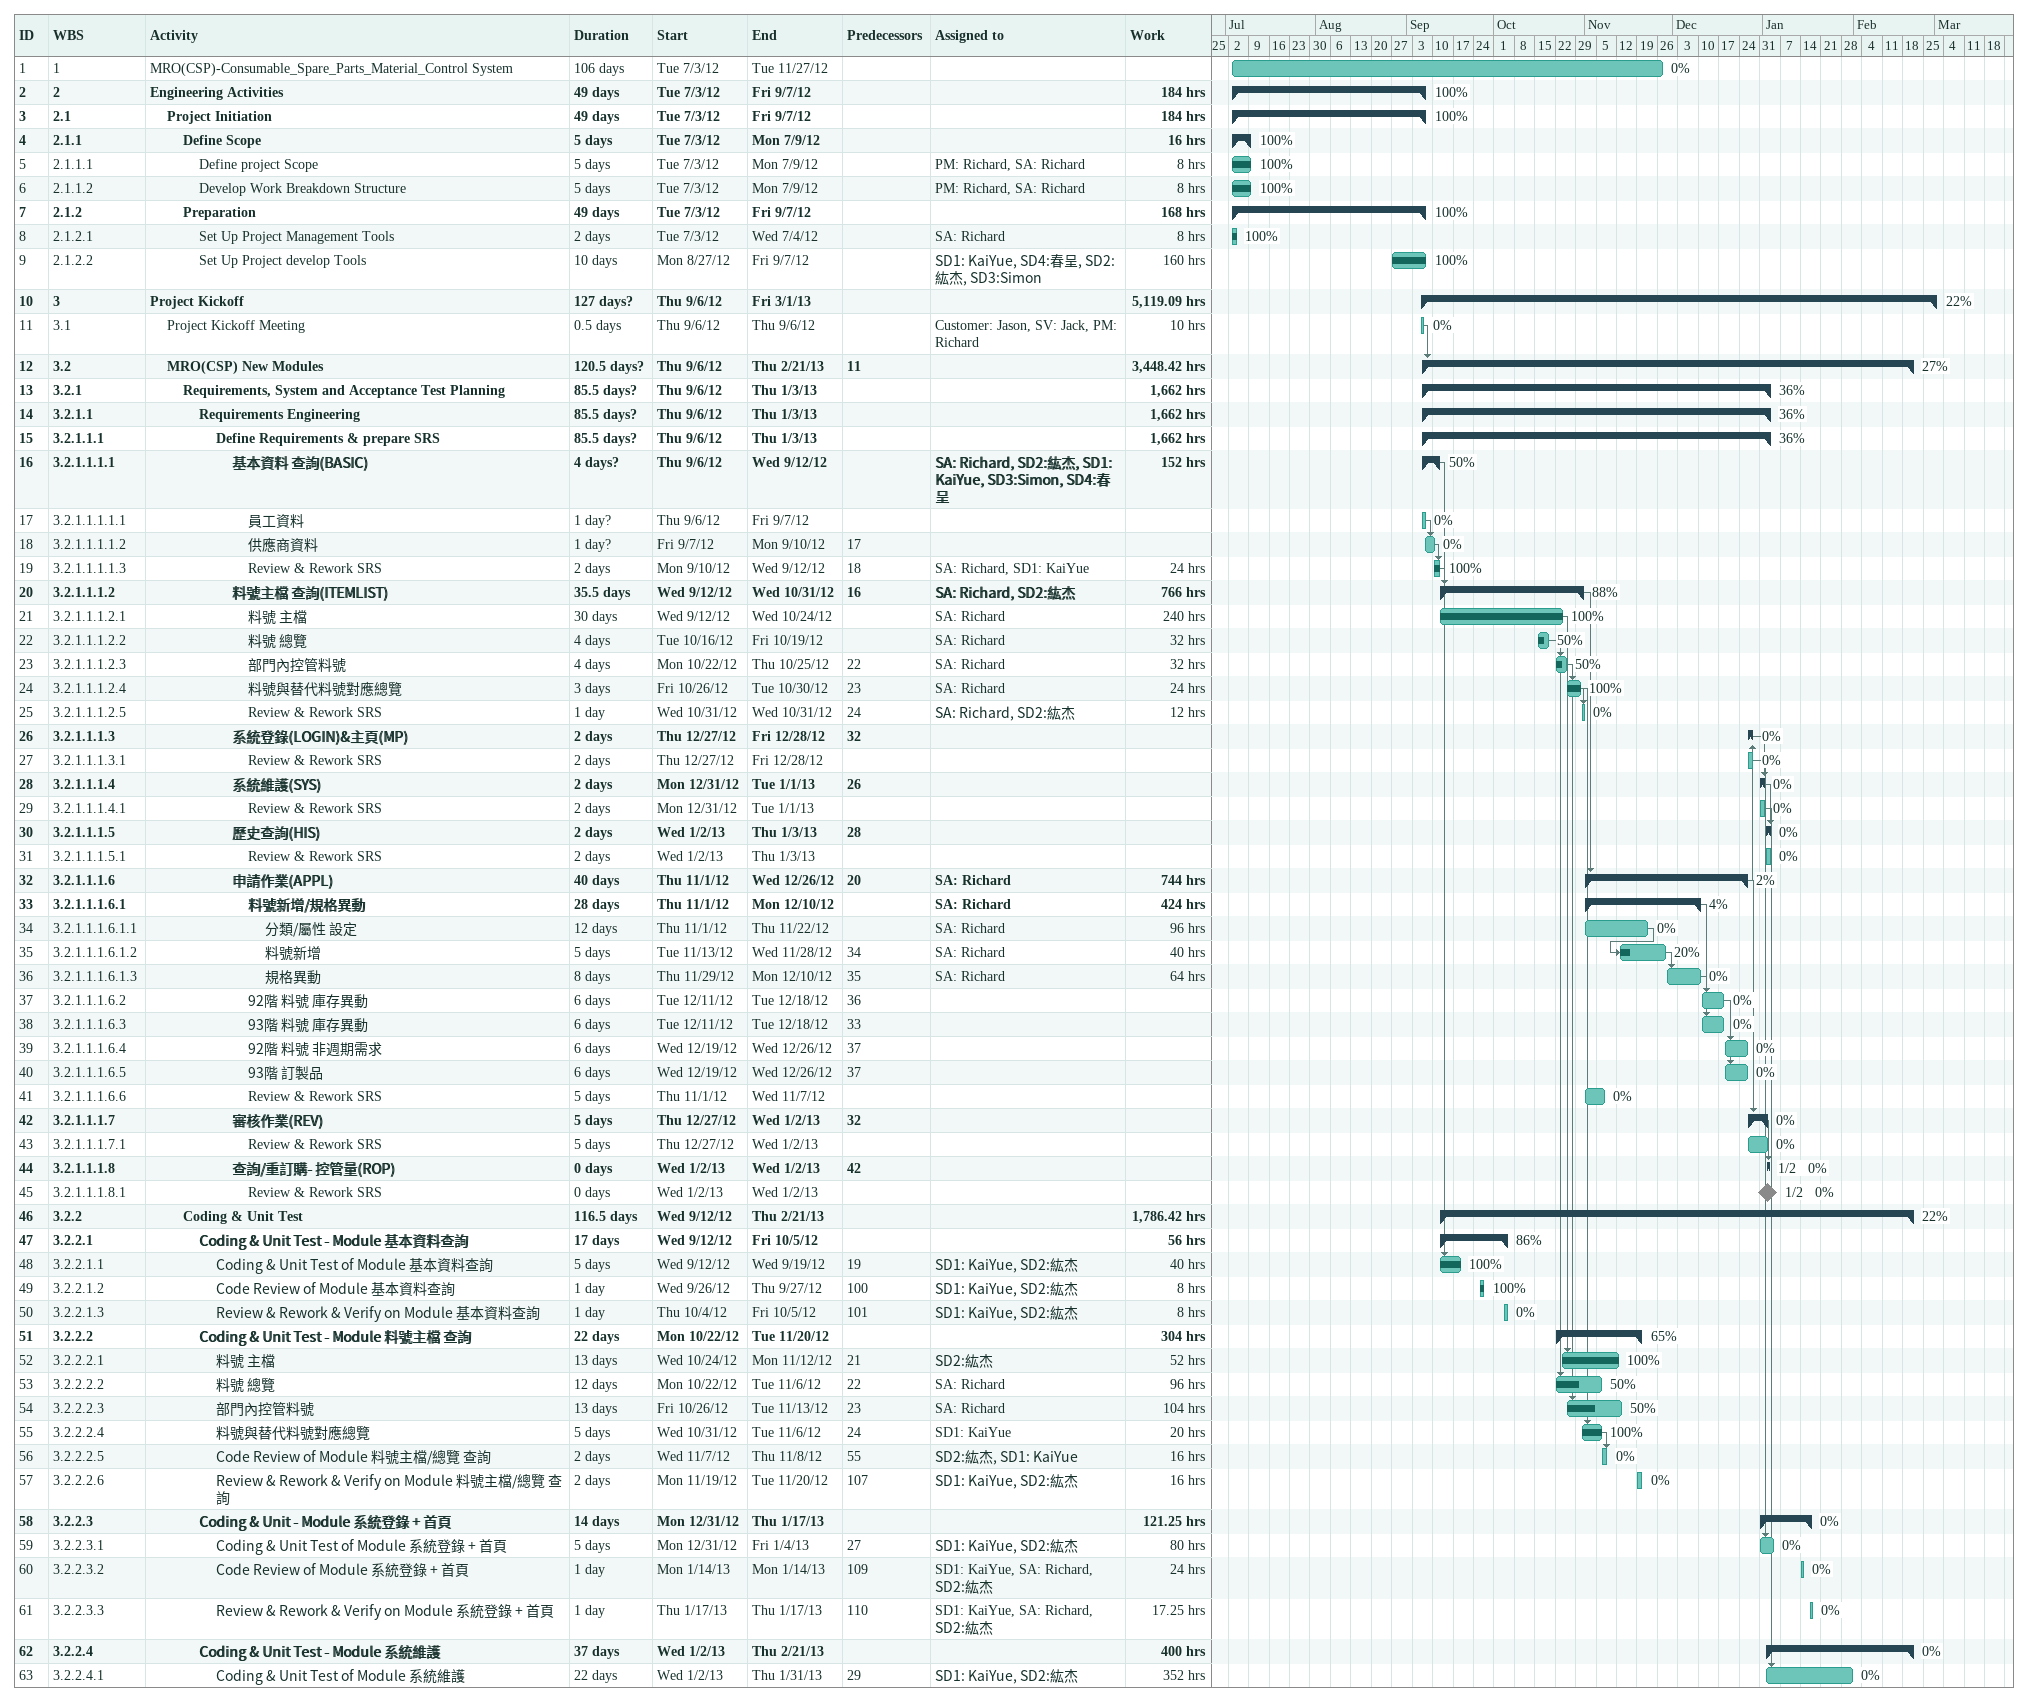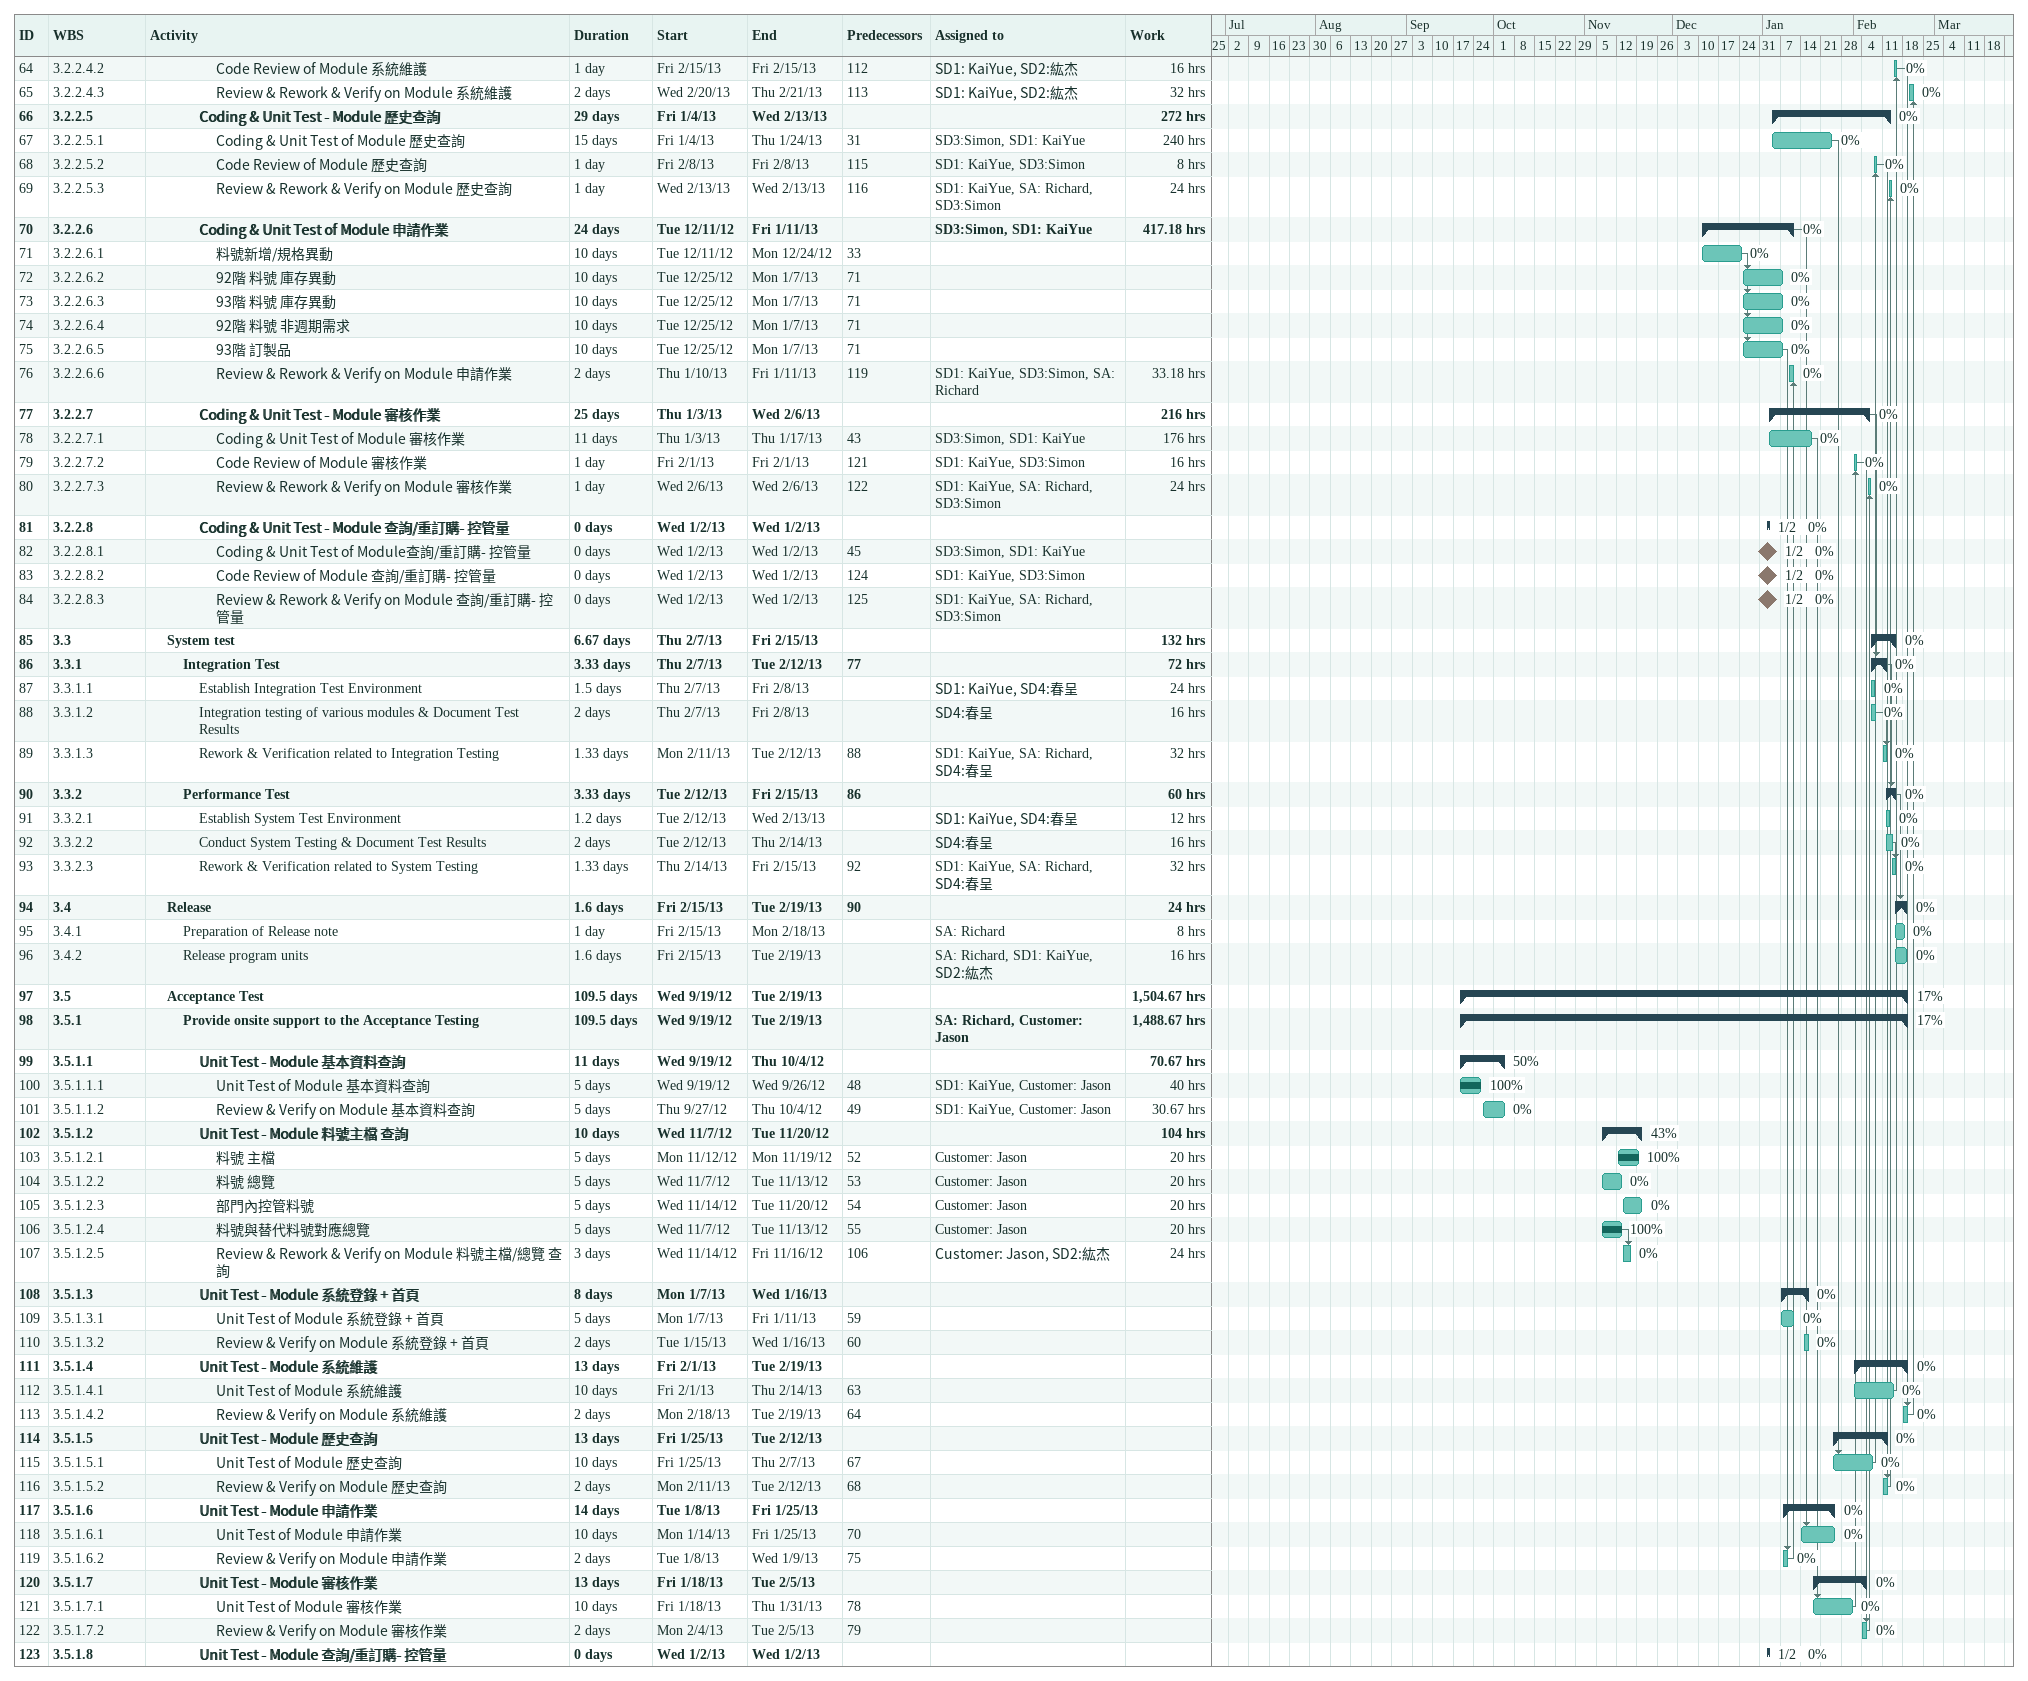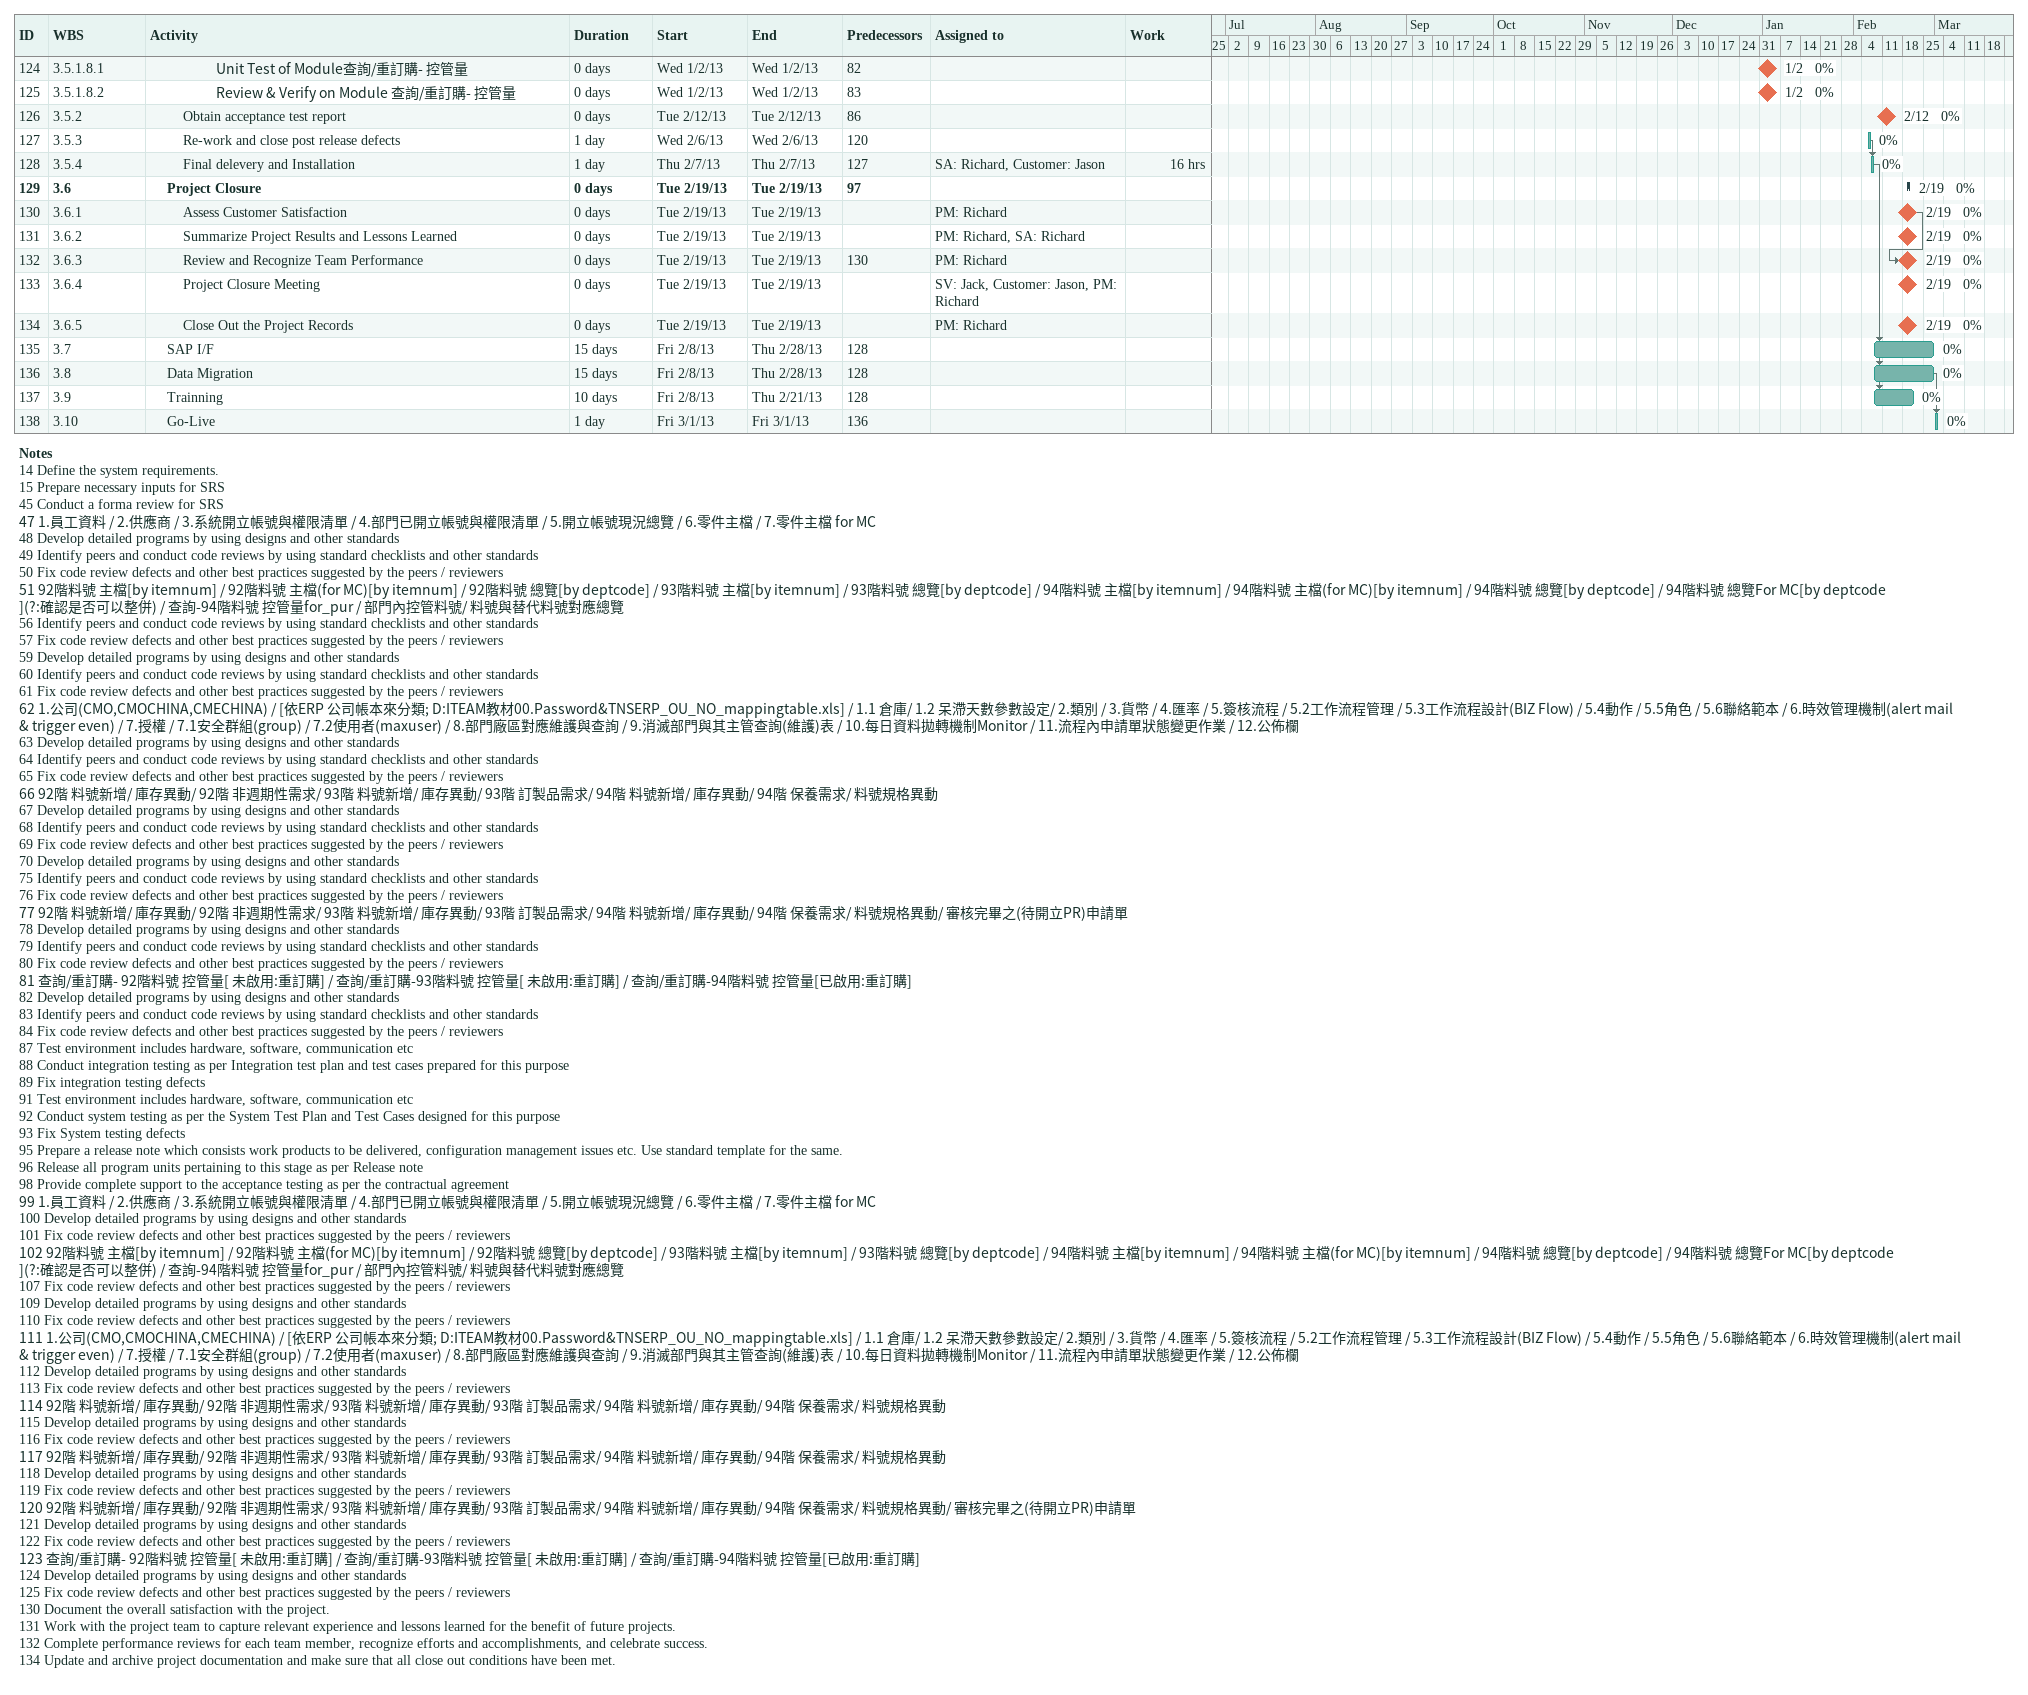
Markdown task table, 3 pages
| ID | WBS | Task | Duration | Start | Finish | Predecessors | Resources | % complete | Work (h) |
|---|---|---|---|---|---|---|---|---|---|
| 1 | 1 | MRO(CSP)-Consumable_Spare_Parts_Material_Control System | 106d | 2012-07-03 | 2012-11-27 |  |  | 0 |  |
| 2 | 2 | **Engineering Activities** | 49d | 2012-07-03 | 2012-09-07 |  |  | 100 | 184 |
| 3 | 2.1 | **Project Initiation** | 49d | 2012-07-03 | 2012-09-07 |  |  | 100 | 184 |
| 4 | 2.1.1 | **Define Scope** | 5d | 2012-07-03 | 2012-07-09 |  |  | 100 | 16 |
| 5 | 2.1.1.1 | Define project Scope | 5d | 2012-07-03 | 2012-07-09 |  | PM: Richard, SA: Richard | 100 | 8 |
| 6 | 2.1.1.2 | Develop Work Breakdown Structure | 5d | 2012-07-03 | 2012-07-09 |  | PM: Richard, SA: Richard | 100 | 8 |
| 7 | 2.1.2 | **Preparation** | 49d | 2012-07-03 | 2012-09-07 |  |  | 100 | 168 |
| 8 | 2.1.2.1 | Set Up Project Management Tools | 2d | 2012-07-03 | 2012-07-04 |  | SA: Richard | 100 | 8 |
| 9 | 2.1.2.2 | Set Up Project develop Tools | 10d | 2012-08-27 | 2012-09-07 |  | SD1: KaiYue, SD4:春呈, SD2:紘杰, SD3:Simon | 100 | 160 |
| 10 | 3 | **Project Kickoff** | 127d? | 2012-09-06 | 2013-03-01 |  |  | 22 | 5119.09 |
| 11 | 3.1 | Project Kickoff Meeting | 0.5d | 2012-09-06 | 2012-09-06 |  | Customer: Jason, SV: Jack, PM: Richard | 0 | 10 |
| 12 | 3.2 | **MRO(CSP) New Modules** | 120.5d? | 2012-09-06 | 2013-02-21 | 11 |  | 27 | 3448.42 |
| 13 | 3.2.1 | **Requirements, System and Acceptance Test Planning** | 85.5d? | 2012-09-06 | 2013-01-03 |  |  | 36 | 1662 |
| 14 | 3.2.1.1 | **Requirements Engineering** | 85.5d? | 2012-09-06 | 2013-01-03 |  |  | 36 | 1662 |
| 15 | 3.2.1.1.1 | **Define Requirements & prepare SRS** | 85.5d? | 2012-09-06 | 2013-01-03 |  |  | 36 | 1662 |
| 16 | 3.2.1.1.1.1 | **基本資料 查詢(BASIC)** | 4d? | 2012-09-06 | 2012-09-12 |  | SA: Richard, SD2:紘杰, SD1: KaiYue, SD3:Simon, SD4:春呈 | 50 | 152 |
| 17 | 3.2.1.1.1.1.1 | 員工資料 | 1d? | 2012-09-06 | 2012-09-07 |  |  | 0 |  |
| 18 | 3.2.1.1.1.1.2 | 供應商資料 | 1d? | 2012-09-07 | 2012-09-10 | 17 |  | 0 |  |
| 19 | 3.2.1.1.1.1.3 | Review & Rework SRS | 2d | 2012-09-10 | 2012-09-12 | 18 | SA: Richard, SD1: KaiYue | 100 | 24 |
| 20 | 3.2.1.1.1.2 | **料號主檔 查詢(ITEMLIST)** | 35.5d | 2012-09-12 | 2012-10-31 | 16 | SA: Richard, SD2:紘杰 | 88 | 766 |
| 21 | 3.2.1.1.1.2.1 | 料號 主檔 | 30d | 2012-09-12 | 2012-10-24 |  | SA: Richard | 100 | 240 |
| 22 | 3.2.1.1.1.2.2 | 料號 總覽 | 4d | 2012-10-16 | 2012-10-19 |  | SA: Richard | 50 | 32 |
| 23 | 3.2.1.1.1.2.3 | 部門內控管料號 | 4d | 2012-10-22 | 2012-10-25 | 22 | SA: Richard | 50 | 32 |
| 24 | 3.2.1.1.1.2.4 | 料號與替代料號對應總覽 | 3d | 2012-10-26 | 2012-10-30 | 23 | SA: Richard | 100 | 24 |
| 25 | 3.2.1.1.1.2.5 | Review & Rework SRS | 1d | 2012-10-31 | 2012-10-31 | 24 | SA: Richard, SD2:紘杰 | 0 | 12 |
| 26 | 3.2.1.1.1.3 | **系統登錄(LOGIN)&主頁(MP)** | 2d | 2012-12-27 | 2012-12-28 | 32 |  | 0 |  |
| 27 | 3.2.1.1.1.3.1 | Review & Rework SRS | 2d | 2012-12-27 | 2012-12-28 |  |  | 0 |  |
| 28 | 3.2.1.1.1.4 | **系統維護(SYS)** | 2d | 2012-12-31 | 2013-01-01 | 26 |  | 0 |  |
| 29 | 3.2.1.1.1.4.1 | Review & Rework SRS | 2d | 2012-12-31 | 2013-01-01 |  |  | 0 |  |
| 30 | 3.2.1.1.1.5 | **歷史查詢(HIS)** | 2d | 2013-01-02 | 2013-01-03 | 28 |  | 0 |  |
| 31 | 3.2.1.1.1.5.1 | Review & Rework SRS | 2d | 2013-01-02 | 2013-01-03 |  |  | 0 |  |
| 32 | 3.2.1.1.1.6 | **申請作業(APPL)** | 40d | 2012-11-01 | 2012-12-26 | 20 | SA: Richard | 2 | 744 |
| 33 | 3.2.1.1.1.6.1 | **料號新增/規格異動** | 28d | 2012-11-01 | 2012-12-10 |  | SA: Richard | 4 | 424 |
| 34 | 3.2.1.1.1.6.1.1 | 分類/屬性 設定 | 12d | 2012-11-01 | 2012-11-22 |  | SA: Richard | 0 | 96 |
| 35 | 3.2.1.1.1.6.1.2 | 料號新增 | 5d | 2012-11-13 | 2012-11-28 | 34 | SA: Richard | 20 | 40 |
| 36 | 3.2.1.1.1.6.1.3 | 規格異動 | 8d | 2012-11-29 | 2012-12-10 | 35 | SA: Richard | 0 | 64 |
| 37 | 3.2.1.1.1.6.2 | 92階 料號 庫存異動 | 6d | 2012-12-11 | 2012-12-18 | 36 |  | 0 |  |
| 38 | 3.2.1.1.1.6.3 | 93階 料號 庫存異動 | 6d | 2012-12-11 | 2012-12-18 | 33 |  | 0 |  |
| 39 | 3.2.1.1.1.6.4 | 92階 料號 非週期需求 | 6d | 2012-12-19 | 2012-12-26 | 37 |  | 0 |  |
| 40 | 3.2.1.1.1.6.5 | 93階 訂製品 | 6d | 2012-12-19 | 2012-12-26 | 37 |  | 0 |  |
| 41 | 3.2.1.1.1.6.6 | Review & Rework SRS | 5d | 2012-11-01 | 2012-11-07 |  |  | 0 |  |
| 42 | 3.2.1.1.1.7 | **審核作業(REV)** | 5d | 2012-12-27 | 2013-01-02 | 32 |  | 0 |  |
| 43 | 3.2.1.1.1.7.1 | Review & Rework SRS | 5d | 2012-12-27 | 2013-01-02 |  |  | 0 |  |
| 44 | 3.2.1.1.1.8 | **查詢/重訂購- 控管量(ROP)** | 0d | 2013-01-02 | 2013-01-02 | 42 |  | 0 |  |
| 45 | 3.2.1.1.1.8.1 | Review & Rework SRS | 0d | 2013-01-02 | 2013-01-02 |  |  | 0 |  |
| 46 | 3.2.2 | **Coding & Unit Test** | 116.5d | 2012-09-12 | 2013-02-21 |  |  | 22 | 1786.42 |
| 47 | 3.2.2.1 | **Coding & Unit Test - Module 基本資料查詢** | 17d | 2012-09-12 | 2012-10-05 |  |  | 86 | 56 |
| 48 | 3.2.2.1.1 | Coding & Unit Test of Module 基本資料查詢 | 5d | 2012-09-12 | 2012-09-19 | 19 | SD1: KaiYue, SD2:紘杰 | 100 | 40 |
| 49 | 3.2.2.1.2 | Code Review of Module 基本資料查詢 | 1d | 2012-09-26 | 2012-09-27 | 100 | SD1: KaiYue, SD2:紘杰 | 100 | 8 |
| 50 | 3.2.2.1.3 | Review & Rework & Verify on Module 基本資料查詢 | 1d | 2012-10-04 | 2012-10-05 | 101 | SD1: KaiYue, SD2:紘杰 | 0 | 8 |
| 51 | 3.2.2.2 | **Coding & Unit Test - Module 料號主檔 查詢** | 22d | 2012-10-22 | 2012-11-20 |  |  | 65 | 304 |
| 52 | 3.2.2.2.1 | 料號 主檔 | 13d | 2012-10-24 | 2012-11-12 | 21 | SD2:紘杰 | 100 | 52 |
| 53 | 3.2.2.2.2 | 料號 總覽 | 12d | 2012-10-22 | 2012-11-06 | 22 | SA: Richard | 50 | 96 |
| 54 | 3.2.2.2.3 | 部門內控管料號 | 13d | 2012-10-26 | 2012-11-13 | 23 | SA: Richard | 50 | 104 |
| 55 | 3.2.2.2.4 | 料號與替代料號對應總覽 | 5d | 2012-10-31 | 2012-11-06 | 24 | SD1: KaiYue | 100 | 20 |
| 56 | 3.2.2.2.5 | Code Review of Module 料號主檔/總覽 查詢 | 2d | 2012-11-07 | 2012-11-08 | 55 | SD2:紘杰, SD1: KaiYue | 0 | 16 |
| 57 | 3.2.2.2.6 | Review & Rework & Verify on Module 料號主檔/總覽 查詢 | 2d | 2012-11-19 | 2012-11-20 | 107 | SD1: KaiYue, SD2:紘杰 | 0 | 16 |
| 58 | 3.2.2.3 | **Coding & Unit - Module 系統登錄 + 首頁** | 14d | 2012-12-31 | 2013-01-17 |  |  | 0 | 121.25 |
| 59 | 3.2.2.3.1 | Coding & Unit Test of Module 系統登錄 + 首頁 | 5d | 2012-12-31 | 2013-01-04 | 27 | SD1: KaiYue, SD2:紘杰 | 0 | 80 |
| 60 | 3.2.2.3.2 | Code Review of Module 系統登錄 + 首頁 | 1d | 2013-01-14 | 2013-01-14 | 109 | SD1: KaiYue, SA: Richard, SD2:紘杰 | 0 | 24 |
| 61 | 3.2.2.3.3 | Review & Rework & Verify on Module 系統登錄 + 首頁 | 1d | 2013-01-17 | 2013-01-17 | 110 | SD1: KaiYue, SA: Richard, SD2:紘杰 | 0 | 17.25 |
| 62 | 3.2.2.4 | **Coding & Unit Test - Module 系統維護** | 37d | 2013-01-02 | 2013-02-21 |  |  | 0 | 400 |
| 63 | 3.2.2.4.1 | Coding & Unit Test of Module 系統維護 | 22d | 2013-01-02 | 2013-01-31 | 29 | SD1: KaiYue, SD2:紘杰 | 0 | 352 |
| 64 | 3.2.2.4.2 | Code Review of Module 系統維護 | 1d | 2013-02-15 | 2013-02-15 | 112 | SD1: KaiYue, SD2:紘杰 | 0 | 16 |
| 65 | 3.2.2.4.3 | Review & Rework & Verify on Module 系統維護 | 2d | 2013-02-20 | 2013-02-21 | 113 | SD1: KaiYue, SD2:紘杰 | 0 | 32 |
| 66 | 3.2.2.5 | **Coding & Unit Test - Module 歷史查詢** | 29d | 2013-01-04 | 2013-02-13 |  |  | 0 | 272 |
| 67 | 3.2.2.5.1 | Coding & Unit Test of Module 歷史查詢 | 15d | 2013-01-04 | 2013-01-24 | 31 | SD3:Simon, SD1: KaiYue | 0 | 240 |
| 68 | 3.2.2.5.2 | Code Review of Module 歷史查詢 | 1d | 2013-02-08 | 2013-02-08 | 115 | SD1: KaiYue, SD3:Simon | 0 | 8 |
| 69 | 3.2.2.5.3 | Review & Rework & Verify on Module 歷史查詢 | 1d | 2013-02-13 | 2013-02-13 | 116 | SD1: KaiYue, SA: Richard, SD3:Simon | 0 | 24 |
| 70 | 3.2.2.6 | **Coding & Unit Test of Module 申請作業** | 24d | 2012-12-11 | 2013-01-11 |  | SD3:Simon, SD1: KaiYue | 0 | 417.18 |
| 71 | 3.2.2.6.1 | 料號新增/規格異動 | 10d | 2012-12-11 | 2012-12-24 | 33 |  | 0 |  |
| 72 | 3.2.2.6.2 | 92階 料號 庫存異動 | 10d | 2012-12-25 | 2013-01-07 | 71 |  | 0 |  |
| 73 | 3.2.2.6.3 | 93階 料號 庫存異動 | 10d | 2012-12-25 | 2013-01-07 | 71 |  | 0 |  |
| 74 | 3.2.2.6.4 | 92階 料號 非週期需求 | 10d | 2012-12-25 | 2013-01-07 | 71 |  | 0 |  |
| 75 | 3.2.2.6.5 | 93階 訂製品 | 10d | 2012-12-25 | 2013-01-07 | 71 |  | 0 |  |
| 76 | 3.2.2.6.6 | Review & Rework & Verify on Module 申請作業 | 2d | 2013-01-10 | 2013-01-11 | 119 | SD1: KaiYue, SD3:Simon, SA: Richard | 0 | 33.18 |
| 77 | 3.2.2.7 | **Coding & Unit Test - Module 審核作業** | 25d | 2013-01-03 | 2013-02-06 |  |  | 0 | 216 |
| 78 | 3.2.2.7.1 | Coding & Unit Test of Module 審核作業 | 11d | 2013-01-03 | 2013-01-17 | 43 | SD3:Simon, SD1: KaiYue | 0 | 176 |
| 79 | 3.2.2.7.2 | Code Review of Module 審核作業 | 1d | 2013-02-01 | 2013-02-01 | 121 | SD1: KaiYue, SD3:Simon | 0 | 16 |
| 80 | 3.2.2.7.3 | Review & Rework & Verify on Module 審核作業 | 1d | 2013-02-06 | 2013-02-06 | 122 | SD1: KaiYue, SA: Richard, SD3:Simon | 0 | 24 |
| 81 | 3.2.2.8 | **Coding & Unit Test - Module 查詢/重訂購- 控管量** | 0d | 2013-01-02 | 2013-01-02 |  |  | 0 |  |
| 82 | 3.2.2.8.1 | Coding & Unit Test of Module查詢/重訂購- 控管量 | 0d | 2013-01-02 | 2013-01-02 | 45 | SD3:Simon, SD1: KaiYue | 0 |  |
| 83 | 3.2.2.8.2 | Code Review of Module 查詢/重訂購- 控管量 | 0d | 2013-01-02 | 2013-01-02 | 124 | SD1: KaiYue, SD3:Simon | 0 |  |
| 84 | 3.2.2.8.3 | Review & Rework & Verify on Module 查詢/重訂購- 控管量 | 0d | 2013-01-02 | 2013-01-02 | 125 | SD1: KaiYue, SA: Richard, SD3:Simon | 0 |  |
| 85 | 3.3 | **System test** | 6.67d | 2013-02-07 | 2013-02-15 |  |  | 0 | 132 |
| 86 | 3.3.1 | **Integration Test** | 3.33d | 2013-02-07 | 2013-02-12 | 77 |  | 0 | 72 |
| 87 | 3.3.1.1 | Establish Integration Test Environment | 1.5d | 2013-02-07 | 2013-02-08 |  | SD1: KaiYue, SD4:春呈 | 0 | 24 |
| 88 | 3.3.1.2 | Integration testing of various modules & Document Test Results | 2d | 2013-02-07 | 2013-02-08 |  | SD4:春呈 | 0 | 16 |
| 89 | 3.3.1.3 | Rework & Verification related to Integration Testing | 1.33d | 2013-02-11 | 2013-02-12 | 88 | SD1: KaiYue, SA: Richard, SD4:春呈 | 0 | 32 |
| 90 | 3.3.2 | **Performance Test** | 3.33d | 2013-02-12 | 2013-02-15 | 86 |  | 0 | 60 |
| 91 | 3.3.2.1 | Establish System Test Environment | 1.2d | 2013-02-12 | 2013-02-13 |  | SD1: KaiYue, SD4:春呈 | 0 | 12 |
| 92 | 3.3.2.2 | Conduct System Testing & Document Test Results | 2d | 2013-02-12 | 2013-02-14 |  | SD4:春呈 | 0 | 16 |
| 93 | 3.3.2.3 | Rework & Verification related to System Testing | 1.33d | 2013-02-14 | 2013-02-15 | 92 | SD1: KaiYue, SA: Richard, SD4:春呈 | 0 | 32 |
| 94 | 3.4 | **Release** | 1.6d | 2013-02-15 | 2013-02-19 | 90 |  | 0 | 24 |
| 95 | 3.4.1 | Preparation of Release note | 1d | 2013-02-15 | 2013-02-18 |  | SA: Richard | 0 | 8 |
| 96 | 3.4.2 | Release program units | 1.6d | 2013-02-15 | 2013-02-19 |  | SA: Richard, SD1: KaiYue, SD2:紘杰 | 0 | 16 |
| 97 | 3.5 | **Acceptance Test** | 109.5d | 2012-09-19 | 2013-02-19 |  |  | 17 | 1504.67 |
| 98 | 3.5.1 | **Provide onsite support to the Acceptance Testing** | 109.5d | 2012-09-19 | 2013-02-19 |  | SA: Richard, Customer: Jason | 17 | 1488.67 |
| 99 | 3.5.1.1 | **Unit Test - Module 基本資料查詢** | 11d | 2012-09-19 | 2012-10-04 |  |  | 50 | 70.67 |
| 100 | 3.5.1.1.1 | Unit Test of Module 基本資料查詢 | 5d | 2012-09-19 | 2012-09-26 | 48 | SD1: KaiYue, Customer: Jason | 100 | 40 |
| 101 | 3.5.1.1.2 | Review & Verify on Module 基本資料查詢 | 5d | 2012-09-27 | 2012-10-04 | 49 | SD1: KaiYue, Customer: Jason | 0 | 30.67 |
| 102 | 3.5.1.2 | **Unit Test - Module 料號主檔 查詢** | 10d | 2012-11-07 | 2012-11-20 |  |  | 43 | 104 |
| 103 | 3.5.1.2.1 | 料號 主檔 | 5d | 2012-11-12 | 2012-11-19 | 52 | Customer: Jason | 100 | 20 |
| 104 | 3.5.1.2.2 | 料號 總覽 | 5d | 2012-11-07 | 2012-11-13 | 53 | Customer: Jason | 0 | 20 |
| 105 | 3.5.1.2.3 | 部門內控管料號 | 5d | 2012-11-14 | 2012-11-20 | 54 | Customer: Jason | 0 | 20 |
| 106 | 3.5.1.2.4 | 料號與替代料號對應總覽 | 5d | 2012-11-07 | 2012-11-13 | 55 | Customer: Jason | 100 | 20 |
| 107 | 3.5.1.2.5 | Review & Rework & Verify on Module 料號主檔/總覽 查詢 | 3d | 2012-11-14 | 2012-11-16 | 106 | Customer: Jason, SD2:紘杰 | 0 | 24 |
| 108 | 3.5.1.3 | **Unit Test - Module 系統登錄 + 首頁** | 8d | 2013-01-07 | 2013-01-16 |  |  | 0 |  |
| 109 | 3.5.1.3.1 | Unit Test of Module 系統登錄 + 首頁 | 5d | 2013-01-07 | 2013-01-11 | 59 |  | 0 |  |
| 110 | 3.5.1.3.2 | Review & Verify on Module 系統登錄 + 首頁 | 2d | 2013-01-15 | 2013-01-16 | 60 |  | 0 |  |
| 111 | 3.5.1.4 | **Unit Test - Module 系統維護** | 13d | 2013-02-01 | 2013-02-19 |  |  | 0 |  |
| 112 | 3.5.1.4.1 | Unit Test of Module 系統維護 | 10d | 2013-02-01 | 2013-02-14 | 63 |  | 0 |  |
| 113 | 3.5.1.4.2 | Review & Verify on Module 系統維護 | 2d | 2013-02-18 | 2013-02-19 | 64 |  | 0 |  |
| 114 | 3.5.1.5 | **Unit Test - Module 歷史查詢** | 13d | 2013-01-25 | 2013-02-12 |  |  | 0 |  |
| 115 | 3.5.1.5.1 | Unit Test of Module 歷史查詢 | 10d | 2013-01-25 | 2013-02-07 | 67 |  | 0 |  |
| 116 | 3.5.1.5.2 | Review & Verify on Module 歷史查詢 | 2d | 2013-02-11 | 2013-02-12 | 68 |  | 0 |  |
| 117 | 3.5.1.6 | **Unit Test - Module 申請作業** | 14d | 2013-01-08 | 2013-01-25 |  |  | 0 |  |
| 118 | 3.5.1.6.1 | Unit Test of Module 申請作業 | 10d | 2013-01-14 | 2013-01-25 | 70 |  | 0 |  |
| 119 | 3.5.1.6.2 | Review & Verify on Module 申請作業 | 2d | 2013-01-08 | 2013-01-09 | 75 |  | 0 |  |
| 120 | 3.5.1.7 | **Unit Test - Module 審核作業** | 13d | 2013-01-18 | 2013-02-05 |  |  | 0 |  |
| 121 | 3.5.1.7.1 | Unit Test of Module 審核作業 | 10d | 2013-01-18 | 2013-01-31 | 78 |  | 0 |  |
| 122 | 3.5.1.7.2 | Review & Verify on Module 審核作業 | 2d | 2013-02-04 | 2013-02-05 | 79 |  | 0 |  |
| 123 | 3.5.1.8 | **Unit Test - Module 查詢/重訂購- 控管量** | 0d | 2013-01-02 | 2013-01-02 |  |  | 0 |  |
| 124 | 3.5.1.8.1 | Unit Test of Module查詢/重訂購- 控管量 | 0d | 2013-01-02 | 2013-01-02 | 82 |  | 0 |  |
| 125 | 3.5.1.8.2 | Review & Verify on Module 查詢/重訂購- 控管量 | 0d | 2013-01-02 | 2013-01-02 | 83 |  | 0 |  |
| 126 | 3.5.2 | Obtain acceptance test report | 0d | 2013-02-12 | 2013-02-12 | 86 |  | 0 |  |
| 127 | 3.5.3 | Re-work and close post release defects | 1d | 2013-02-06 | 2013-02-06 | 120 |  | 0 |  |
| 128 | 3.5.4 | Final delevery and Installation | 1d | 2013-02-07 | 2013-02-07 | 127 | SA: Richard, Customer: Jason | 0 | 16 |
| 129 | 3.6 | **Project Closure** | 0d | 2013-02-19 | 2013-02-19 | 97 |  | 0 |  |
| 130 | 3.6.1 | Assess Customer Satisfaction | 0d | 2013-02-19 | 2013-02-19 |  | PM: Richard | 0 |  |
| 131 | 3.6.2 | Summarize Project Results and Lessons Learned | 0d | 2013-02-19 | 2013-02-19 |  | PM: Richard, SA: Richard | 0 |  |
| 132 | 3.6.3 | Review and Recognize Team Performance | 0d | 2013-02-19 | 2013-02-19 | 130 | PM: Richard | 0 |  |
| 133 | 3.6.4 | Project Closure Meeting | 0d | 2013-02-19 | 2013-02-19 |  | SV: Jack, Customer: Jason, PM: Richard | 0 |  |
| 134 | 3.6.5 | Close Out the Project Records | 0d | 2013-02-19 | 2013-02-19 |  | PM: Richard | 0 |  |
| 135 | 3.7 | SAP I/F | 15d | 2013-02-08 | 2013-02-28 | 128 |  | 0 |  |
| 136 | 3.8 | Data Migration | 15d | 2013-02-08 | 2013-02-28 | 128 |  | 0 |  |
| 137 | 3.9 | Trainning | 10d | 2013-02-08 | 2013-02-21 | 128 |  | 0 |  |
| 138 | 3.10 | Go-Live | 1d | 2013-03-01 | 2013-03-01 | 136 |  | 0 |  |

Notes
- 14: Define the system requirements.
- 15: Prepare necessary inputs for SRS
- 45: Conduct a forma review for SRS
- 47: 1.員工資料 / 2.供應商 / 3.系統開立帳號與權限清單 / 4.部門已開立帳號與權限清單 / 5.開立帳號現況總覽 / 6.零件主檔 / 7.零件主檔 for MC
- 48: Develop detailed programs by using designs and other standards
- 49: Identify peers and conduct code reviews by using standard checklists and other standards
- 50: Fix code review defects and other best practices suggested by the peers / reviewers
- 51: 92階料號 主檔[by itemnum] / 92階料號 主檔(for MC)[by itemnum] / 92階料號 總覽[by deptcode] / 93階料號 主檔[by itemnum] / 93階料號 總覽[by deptcode] / 94階料號 主檔[by itemnum] / 94階料號 主檔(for MC)[by itemnum] / 94階料號 總覽[by deptcode] / 94階料號 總覽 For MC[by deptcode ](?:確認是否可以整併) / 查詢-94階料號 控管量 for_pur / 部門內控管料號 / 料號與替代料號對應總覽
- 56: Identify peers and conduct code reviews by using standard checklists and other standards
- 57: Fix code review defects and other best practices suggested by the peers / reviewers
- 59: Develop detailed programs by using designs and other standards
- 60: Identify peers and conduct code reviews by using standard checklists and other standards
- 61: Fix code review defects and other best practices suggested by the peers / reviewers
- 62: 1.公司(CMO,CMOCHINA,CMECHINA) / [依ERP 公司帳本來分類; D:ITEAM教材00.Password&TNSERP_OU_NO_mappingtable.xls] / 1.1 倉庫 / 1.2 呆滯天數參數設定 / 2.類別 / 3.貨幣 / 4.匯率 / 5.簽核流程 / 5.2工作流程管理 / 5.3工作流程設計(BIZ Flow) / 5.4動作 / 5.5角色 / 5.6聯絡範本 / 6.時效管理機制(alert mail & trigger even) / 7.授權 / 7.1安全群組(group) / 7.2使用者(maxuser) / 8.部門廠區對應維護與查詢 / 9.消滅部門與其主管查詢(維護)表 / 10.每日資料拋轉機制Monitor / 11.流程內申請單狀態變更作業 / 12.公佈欄
- 63: Develop detailed programs by using designs and other standards
- 64: Identify peers and conduct code reviews by using standard checklists and other standards
- 65: Fix code review defects and other best practices suggested by the peers / reviewers
- 66: 92階 料號新增/ 庫存異動 / 92階 非週期性需求 / 93階 料號新增/ 庫存異動 / 93階 訂製品需求 / 94階 料號新增/ 庫存異動 / 94階 保養需求 / 料號規格異動
- 67: Develop detailed programs by using designs and other standards
- 68: Identify peers and conduct code reviews by using standard checklists and other standards
- 69: Fix code review defects and other best practices suggested by the peers / reviewers
- 70: Develop detailed programs by using designs and other standards
- 75: Identify peers and conduct code reviews by using standard checklists and other standards
- 76: Fix code review defects and other best practices suggested by the peers / reviewers
- 77: 92階 料號新增/ 庫存異動 / 92階 非週期性需求 / 93階 料號新增/ 庫存異動 / 93階 訂製品需求 / 94階 料號新增/ 庫存異動 / 94階 保養需求 / 料號規格異動 / 審核完畢之(待開立PR)申請單
- 78: Develop detailed programs by using designs and other standards
- 79: Identify peers and conduct code reviews by using standard checklists and other standards
- 80: Fix code review defects and other best practices suggested by the peers / reviewers
- 81: 查詢/重訂購- 92階料號 控管量 [ 未啟用:重訂購] / 查詢/重訂購-93階料號 控管量[ 未啟用:重訂購] / 查詢/重訂購-94階料號 控管量[已啟用:重訂購]
- 82: Develop detailed programs by using designs and other standards
- 83: Identify peers and conduct code reviews by using standard checklists and other standards
- 84: Fix code review defects and other best practices suggested by the peers / reviewers
- 87: Test environment includes hardware, software, communication etc
- 88: Conduct integration testing as per Integration test plan and test cases prepared for this purpose
- 89: Fix integration testing defects
- 91: Test environment includes hardware, software, communication etc
- 92: Conduct system testing as per the System Test Plan and Test Cases designed for this purpose
- 93: Fix System testing defects
- 95: Prepare a release note which consists work products to be delivered, configuration management issues etc. Use standard template for the same.
- 96: Release all program units pertaining to this stage as per Release note
- 98: Provide complete support to the acceptance testing as per the contractual agreement
- 99: 1.員工資料 / 2.供應商 / 3.系統開立帳號與權限清單 / 4.部門已開立帳號與權限清單 / 5.開立帳號現況總覽 / 6.零件主檔 / 7.零件主檔 for MC
- 100: Develop detailed programs by using designs and other standards
- 101: Fix code review defects and other best practices suggested by the peers / reviewers
- 102: 92階料號 主檔[by itemnum] / 92階料號 主檔(for MC)[by itemnum] / 92階料號 總覽[by deptcode] / 93階料號 主檔[by itemnum] / 93階料號 總覽[by deptcode] / 94階料號 主檔[by itemnum] / 94階料號 主檔(for MC)[by itemnum] / 94階料號 總覽[by deptcode] / 94階料號 總覽 For MC[by deptcode ](?:確認是否可以整併) / 查詢-94階料號 控管量 for_pur / 部門內控管料號 / 料號與替代料號對應總覽
- 107: Fix code review defects and other best practices suggested by the peers / reviewers
- 109: Develop detailed programs by using designs and other standards
- 110: Fix code review defects and other best practices suggested by the peers / reviewers
- 111: 1.公司(CMO,CMOCHINA,CMECHINA) / [依ERP 公司帳本來分類; D:ITEAM教材00.Password&TNSERP_OU_NO_mappingtable.xls] / 1.1 倉庫 / 1.2 呆滯天數參數設定 / 2.類別 / 3.貨幣 / 4.匯率 / 5.簽核流程 / 5.2工作流程管理 / 5.3工作流程設計(BIZ Flow) / 5.4動作 / 5.5角色 / 5.6聯絡範本 / 6.時效管理機制(alert mail & trigger even) / 7.授權 / 7.1安全群組(group) / 7.2使用者(maxuser) / 8.部門廠區對應維護與查詢 / 9.消滅部門與其主管查詢(維護)表 / 10.每日資料拋轉機制Monitor / 11.流程內申請單狀態變更作業 / 12.公佈欄
- 112: Develop detailed programs by using designs and other standards
- 113: Fix code review defects and other best practices suggested by the peers / reviewers
- 114: 92階 料號新增/ 庫存異動 / 92階 非週期性需求 / 93階 料號新增/ 庫存異動 / 93階 訂製品需求 / 94階 料號新增/ 庫存異動 / 94階 保養需求 / 料號規格異動
- 115: Develop detailed programs by using designs and other standards
- 116: Fix code review defects and other best practices suggested by the peers / reviewers
- 117: 92階 料號新增/ 庫存異動 / 92階 非週期性需求 / 93階 料號新增/ 庫存異動 / 93階 訂製品需求 / 94階 料號新增/ 庫存異動 / 94階 保養需求 / 料號規格異動
- 118: Develop detailed programs by using designs and other standards
- 119: Fix code review defects and other best practices suggested by the peers / reviewers
- 120: 92階 料號新增/ 庫存異動 / 92階 非週期性需求 / 93階 料號新增/ 庫存異動 / 93階 訂製品需求 / 94階 料號新增/ 庫存異動 / 94階 保養需求 / 料號規格異動 / 審核完畢之(待開立PR)申請單
- 121: Develop detailed programs by using designs and other standards
- 122: Fix code review defects and other best practices suggested by the peers / reviewers
- 123: 查詢/重訂購- 92階料號 控管量 [ 未啟用:重訂購] / 查詢/重訂購-93階料號 控管量[ 未啟用:重訂購] / 查詢/重訂購-94階料號 控管量[已啟用:重訂購]
- 124: Develop detailed programs by using designs and other standards
- 125: Fix code review defects and other best practices suggested by the peers / reviewers
- 130: Document the overall satisfaction with the project.
- 131: Work with the project team to capture relevant experience and lessons learned for the benefit of future projects.
- 132: Complete performance reviews for each team member, recognize efforts and accomplishments, and celebrate success.
- 134: Update and archive project documentation and make sure that all close out conditions have been met.
